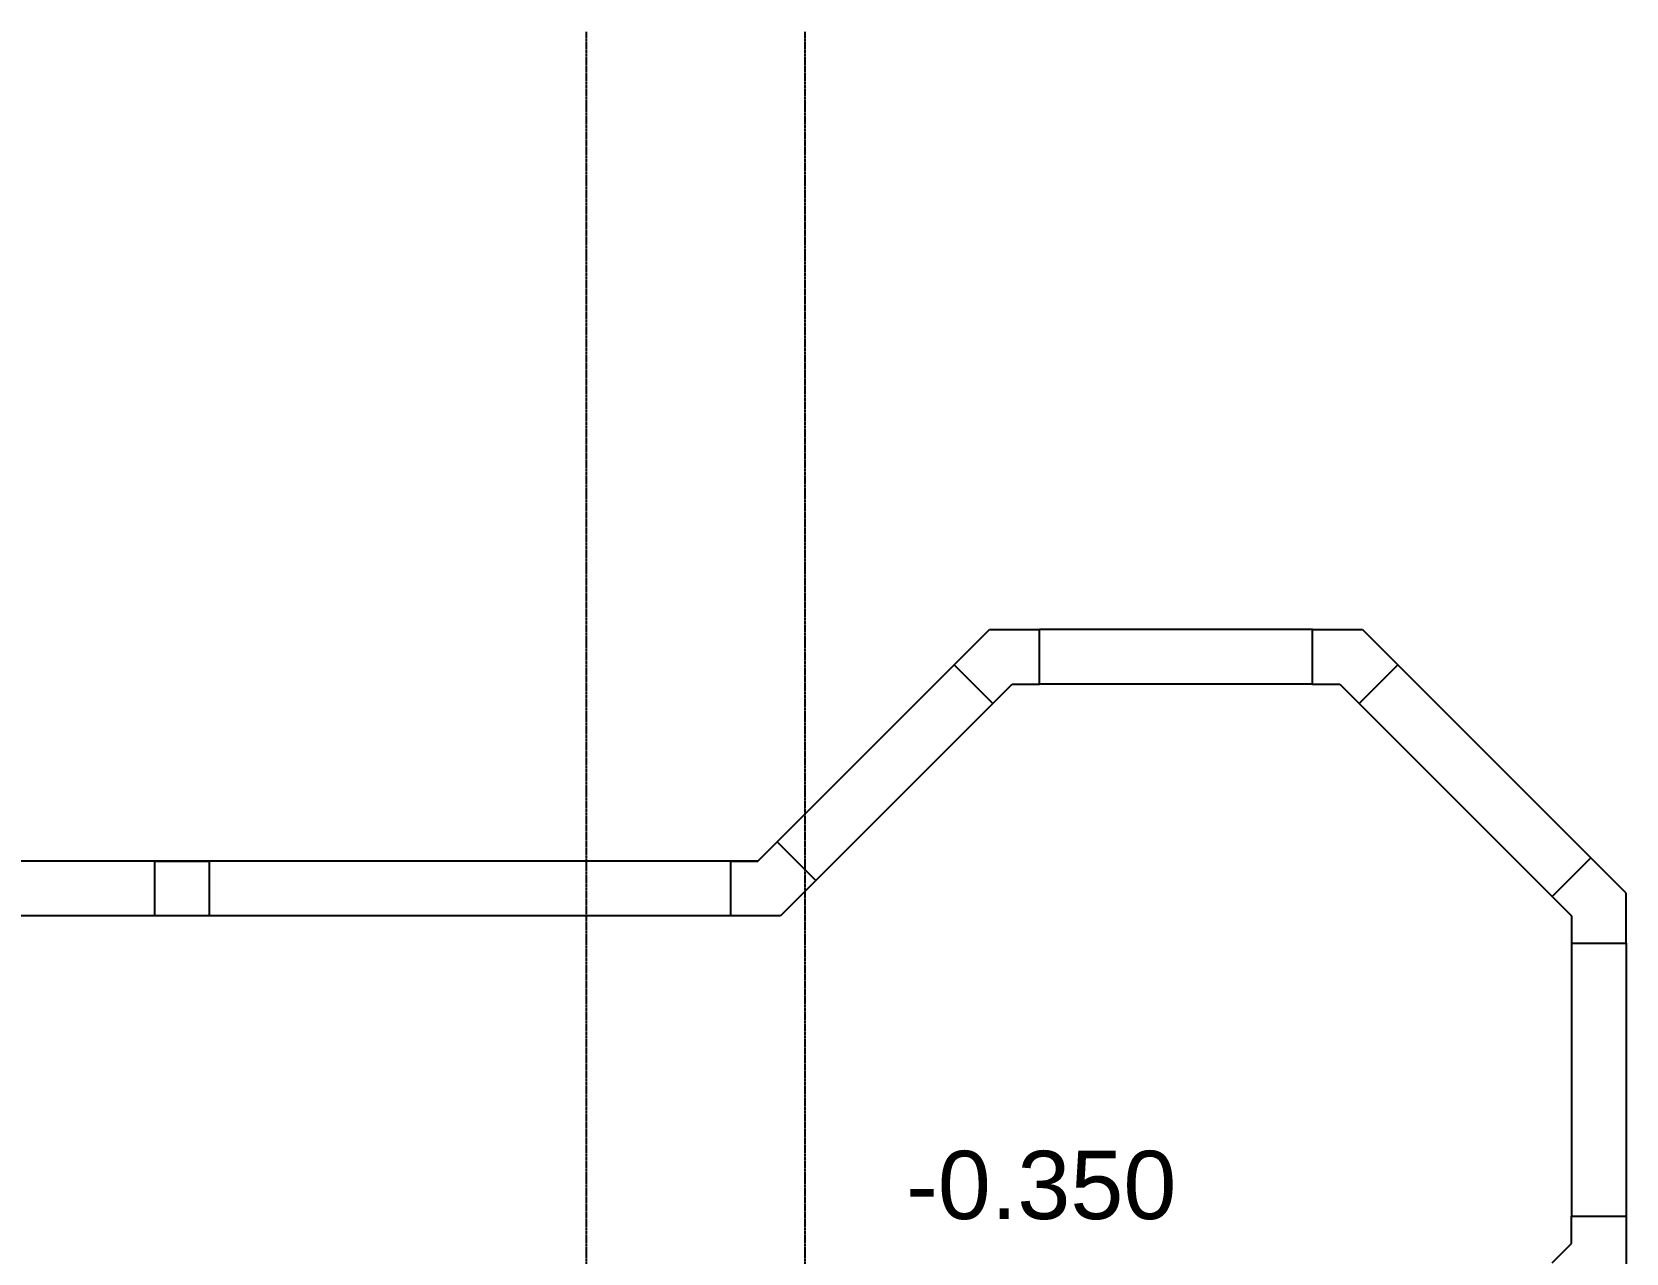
# Model space of a CAD drawing. Header units: millimetres. Extents: x -112665 to -16847, y 30630 to 100849.
# Drawn here: x -24305 to -18466, y 93682 to 98155 of the extents above; entities that cross this region are included whole.
import ezdxf

# ---------------------------------------------------------------- set-up
doc = ezdxf.new("R2010")
doc.units = ezdxf.units.MM
doc.linetypes.add('CENTER2', pattern=[1.125, 0.75, -0.125, 0.125, -0.125])
for name, color, linetype in [('axis', 40, 'CENTER2'), ('Stair', 250, 'Continuous'), ('wall', 5, 'Continuous')]:
    doc.layers.add(name, color=color, linetype=linetype)
doc.layers.add('txt', color=7, linetype='Continuous', lineweight=13)
doc.styles.get("Standard").update_dxf_attribs({"font": 'arial.ttf'})

msp = doc.modelspace()

# ---------------------------------------------------------------- linework, layer by layer
at = {"layer": 'axis'}
for p, q in [((-22274.8, 98155.2), (-22274.8, 87637.7)), ((-21474.8, 98155.2), (-21474.8, 86547.7))]:
    msp.add_line(p, q, dxfattribs=at)
at = {"layer": 'Stair'}
for p, q in [((-19614.8, 95966.3), (-20614.8, 95966.3)), ((-21575.4, 95188.5), (-20926.9, 95837)), ((-19302.6, 95837), (-18595.5, 95129.9)), ((-19614.8, 95766.3), (-20614.8, 95766.3)), ((-21434, 95047), (-20785.5, 95695.6)), ((-19444.1, 95695.6), (-18736.9, 94988.5)), ((-21646.1, 95117.7), (-26613.9, 95117.7)), ((-21563.3, 94917.7), (-26613.9, 94917.7)), ((-18666.2, 94817.7), (-18666.2, 93817.7)), ((-18466.2, 94817.7), (-18466.2, 93817.7))]:
    msp.add_line(p, q, dxfattribs=at)
at = {"layer": 'wall'}
for p, q in [((-20926.9, 95837), (-20797.6, 95966.3)), ((-20797.6, 95966.3), (-20614.8, 95966.3)), ((-20614.8, 95766.3), (-20614.8, 95966.3)), ((-19614.8, 95766.3), (-19614.8, 95966.3)), ((-19614.8, 95966.3), (-19431.9, 95966.3)), ((-19431.9, 95966.3), (-19302.6, 95837)), ((-20785.5, 95695.6), (-20926.9, 95837)), ((-19444.1, 95695.6), (-19302.6, 95837)), ((-20785.5, 95695.6), (-20714.8, 95766.3)), ((-20714.8, 95766.3), (-20614.8, 95766.3)), ((-19614.8, 95766.3), (-19514.8, 95766.3)), ((-19514.8, 95766.3), (-19444.1, 95695.6)), ((-21646.1, 95117.7), (-21575.4, 95188.5)), ((-21575.4, 95188.5), (-21434, 95047)), ((-18736.9, 94988.5), (-18595.5, 95129.9)), ((-18466.2, 95000.6), (-18595.5, 95129.9)), ((-23855, 94917.7), (-23855, 95117.7)), ((-23855, 95117.7), (-23655, 95117.7)), ((-23655, 94917.7), (-23655, 95117.7)), ((-21746.1, 95117.7), (-21746.1, 94917.7)), ((-21746.1, 95117.7), (-21646.1, 95117.7)), ((-21434, 95047), (-21563.3, 94917.7)), ((-18736.9, 94988.5), (-18666.2, 94917.7)), ((-18466.2, 94817.7), (-18466.2, 95000.6)), ((-23655, 94917.7), (-23855, 94917.7)), ((-21563.3, 94917.7), (-21746.1, 94917.7)), ((-18666.2, 94917.7), (-18666.2, 94817.7)), ((-18666.2, 94817.7), (-18466.2, 94817.7)), ((-18666.2, 93817.7), (-18466.2, 93817.7)), ((-18666.2, 93717.7), (-18666.2, 93817.7)), ((-18466.2, 93817.7), (-18466.2, 93634.9)), ((-18736.9, 93647), (-18666.2, 93717.7))]:
    msp.add_line(p, q, dxfattribs=at)

# ---------------------------------------------------------------- texts
at = {"layer": 'txt', "color": 18, "true_color": 0x000000, "insert": (-21103.5, 94057), "char_height": 250, "width": 4000, "attachment_point": 1}
msp.add_mtext('-0.350', dxfattribs=at)

doc.saveas('drawing.dxf')
